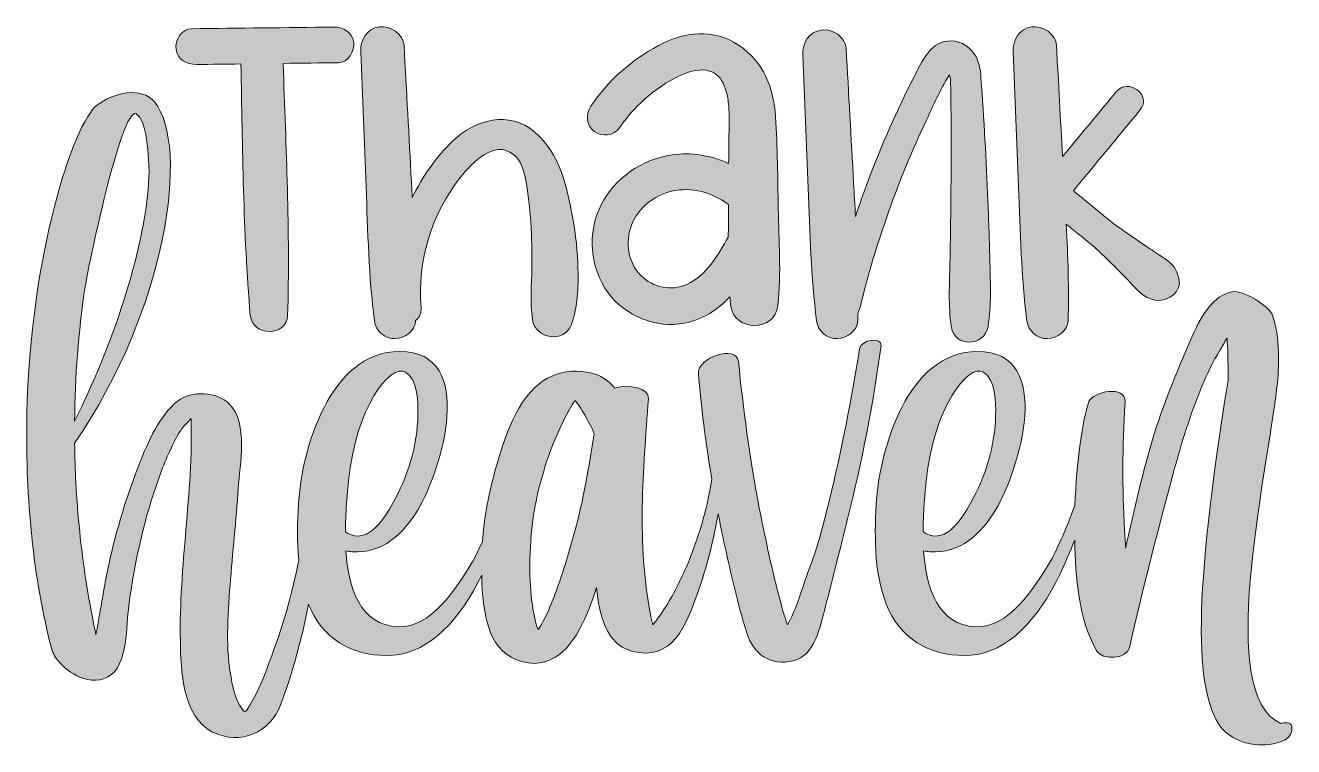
# Model space of a CAD drawing. Header units: inches. Extents: x 140 to 940, y -1024 to -57.
# Drawn here: x 154 to 932, y -499 to -57 of the extents above; entities that cross this region are included whole.
import ezdxf

# ---------------------------------------------------------------- set-up
doc = ezdxf.new("R2010")
doc.units = ezdxf.units.IN
doc.header["$MEASUREMENT"] = 0
doc.layers.add('Layer 1', color=7, linetype='Continuous')

# ---------------------------------------------------------------- blocks, each defined once
blk = doc.blocks.new('block 2')
at = {"layer": 'Layer 1', "true_color": 0xffffff}
h = blk.add_hatch(color=7, dxfattribs=at)
h.dxf.hatch_style = 2
edge = h.paths.add_edge_path()
edge.add_spline(control_points=[(259.15, -81.03), (268.22, -80.92), (277.3, -80.8), (286.38, -80.69), (287.53, -132.15), (287.7, -183.71), (292.17, -235), (293.28, -247.77), (314.66, -248.02), (315.06, -234.89), (316.64, -183.37), (314.05, -131.85), (312.28, -80.36), (323.58, -80.22), (334.87, -80.08), (346.16, -79.93), (352.13, -79.86), (356.3, -72.84), (355.55, -67.47), (354.63, -60.94), (349.08, -58.02), (343.09, -58.09), (314.08, -58.42), (285.07, -58.75), (256.06, -59.08), (250.07, -59.15), (245.87, -66.21), (246.63, -71.6), (247.55, -78.15), (253.13, -81.11), (259.15, -81.03)], knot_values=[0, 0, 0, 0, 1, 1, 1, 2, 2, 2, 3, 3, 3, 4, 4, 4, 5, 5, 5, 6, 6, 6, 7, 7, 7, 8, 8, 8, 9, 9, 9, 10, 10, 10, 10], degree=3, periodic=1)
h = blk.add_hatch(color=7, dxfattribs=at)
h.dxf.hatch_style = 2
edge = h.paths.add_edge_path()
edge.add_spline(control_points=[(363.09, -155.82), (364.18, -183.36), (364.76, -210.89), (368.25, -238.24), (369.04, -244.47), (374.74, -249.23), (380.93, -249.1), (386.73, -248.97), (393.29, -244.53), (393.5, -238.11), (393.5, -238.1), (393.5, -238.08), (393.5, -238.07), (395.7, -236.36), (397.16, -233.67), (396.85, -230.13), (394.31, -201.58), (403.16, -172.52), (421.06, -150.14), (427.93, -141.55), (441.79, -126.72), (453.53, -136.18), (458.3, -140.02), (459.85, -146.43), (461, -152.17), (462.69, -160.63), (463.48, -169.32), (464.02, -177.92), (464.61, -187.19), (464.92, -196.24), (464.73, -205.43), (464.51, -216.05), (463.56, -226.88), (465.07, -237.42), (466.77, -249.3), (484.72, -252.33), (488.98, -240.42), (492.85, -229.63), (493.25, -217.55), (492.96, -206.2), (492.96, -206.2), (492.96, -206.2), (492.96, -206.2), (492.69, -195.84), (491.67, -185.41), (489.79, -175.22), (486.23, -155.96), (482.01, -135.74), (466.48, -122.43), (450.93, -109.1), (429.85, -114.69), (416.26, -127.87), (406.04, -137.77), (397.68, -149.7), (391.46, -162.56), (391.28, -159.33), (391.1, -156.09), (390.93, -152.86), (389.41, -125.04), (387.9, -97.22), (386.39, -69.41), (386, -62.16), (377.98, -57.04), (371.24, -57.99), (363.46, -59.08), (359.53, -65.87), (359.82, -73.14), (360.91, -100.7), (362, -128.26), (363.09, -155.82)], knot_values=[0, 0, 0, 0, 1, 1, 1, 2, 2, 2, 3, 3, 3, 4, 4, 4, 5, 5, 5, 6, 6, 6, 7, 7, 7, 8, 8, 8, 9, 9, 9, 10, 10, 10, 11, 11, 11, 12, 12, 12, 13, 13, 13, 14, 14, 14, 15, 15, 15, 16, 16, 16, 17, 17, 17, 18, 18, 18, 19, 19, 19, 20, 20, 20, 21, 21, 21, 22, 22, 22, 23, 23, 23, 23], degree=3, periodic=1)
h = blk.add_hatch(color=7, dxfattribs=at)
h.dxf.hatch_style = 2
edge = h.paths.add_edge_path()
edge.add_spline(control_points=[(503, -122.06), (507.57, -125.51), (515.09, -124.84), (518.44, -119.88), (525.95, -108.79), (535.54, -99.64), (546.87, -92.48), (555.64, -86.95), (570.37, -79.78), (579.1, -88.32), (581.88, -91.04), (583.88, -96.94), (584.57, -100.52), (585.19, -103.73), (585.43, -106.99), (585.59, -110.25), (585.62, -110.74), (585.7, -114.1), (585.72, -113.81), (585.72, -115.37), (585.68, -116.94), (585.64, -118.51), (585.46, -126.23), (585.38, -133.94), (585.33, -141.66), (574.54, -136.77), (562.46, -134.73), (550.74, -136.4), (532.29, -139.03), (515.63, -150.49), (507.16, -167.14), (498.55, -184.05), (500.2, -205.84), (511.53, -221.09), (521.9, -235.06), (541.11, -243.04), (558.3, -239.6), (569.75, -237.31), (578.66, -231.29), (586.03, -223.47), (586.2, -225.29), (586.39, -227.1), (586.62, -228.9), (588.69, -245.08), (613.7, -245.21), (615.48, -228.76), (617.61, -209.1), (616.12, -188.78), (615.72, -169.03), (615.35, -150.4), (615.33, -131.72), (614.09, -113.11), (612.91, -95.36), (606.86, -79.52), (591.68, -69.31), (576.22, -58.91), (558.13, -60.76), (542.27, -69.4), (525.79, -78.37), (511.26, -90.94), (500.82, -106.61), (497.52, -111.56), (498.04, -118.32), (503, -122.06)], knot_values=[0, 0, 0, 0, 1, 1, 1, 2, 2, 2, 3, 3, 3, 4, 4, 4, 5, 5, 5, 6, 6, 6, 7, 7, 7, 8, 8, 8, 9, 9, 9, 10, 10, 10, 11, 11, 11, 12, 12, 12, 13, 13, 13, 14, 14, 14, 15, 15, 15, 16, 16, 16, 17, 17, 17, 18, 18, 18, 19, 19, 19, 20, 20, 20, 21, 21, 21, 21], degree=3, periodic=1)
edge = h.paths.add_edge_path()
edge.add_spline(control_points=[(585.26, -169.19), (585.26, -175.05), (585.16, -180.96), (585.08, -186.88), (578.84, -197.87), (571.68, -210.37), (559.74, -215.83), (550.31, -220.14), (539.01, -217.84), (531.46, -210.34), (523.69, -202.62), (521.8, -189.84), (525.77, -179.52), (529.82, -168.98), (539.75, -161.19), (550.3, -158.74), (562.85, -155.82), (575.2, -159.5), (585.27, -166.89), (585.27, -167.66), (585.27, -168.42), (585.26, -169.19)], knot_values=[0, 0, 0, 0, 1, 1, 1, 2, 2, 2, 3, 3, 3, 4, 4, 4, 5, 5, 5, 6, 6, 6, 7, 7, 7, 7], degree=3, periodic=1)
h = blk.add_hatch(color=7, dxfattribs=at)
h.dxf.hatch_style = 2
edge = h.paths.add_edge_path()
edge.add_spline(control_points=[(634.07, -156.77), (635.16, -184), (635.74, -211.21), (639.23, -238.24), (640.03, -244.47), (645.71, -249.23), (651.91, -249.1), (657.71, -248.98), (664.27, -244.53), (664.48, -238.11), (664.54, -236.48), (664.58, -234.84), (664.61, -233.21), (665.15, -232.25), (665.56, -231.2), (665.83, -230.09), (675.4, -190.55), (689.14, -152.01), (706.5, -115.23), (710.8, -106.12), (714.96, -96.55), (720.22, -87.96), (720.32, -87.79), (720.51, -87.55), (720.73, -87.28), (720.98, -88.58), (721.25, -89.99), (721.27, -90.34), (721.44, -93.39), (721.4, -96.47), (721.46, -99.54), (721.85, -121.3), (721.69, -143.08), (721.51, -164.85), (721.41, -177.43), (721.22, -190.01), (720.94, -202.59), (720.64, -215.74), (719.95, -228.67), (721.72, -241.74), (723.47, -254.66), (742.29, -254.23), (744.3, -241.63), (746.39, -228.59), (745.77, -215.63), (745.44, -202.47), (745.13, -189.89), (744.72, -177.31), (744.23, -164.73), (743.24, -139.58), (741.78, -114.43), (739.98, -89.32), (739.59, -84.02), (738.81, -78.67), (735.65, -74.22), (732.01, -69.09), (725.89, -65.9), (719.55, -66.65), (708.24, -67.98), (703.47, -79.78), (698.94, -88.62), (688.35, -109.3), (678.94, -130.58), (670.77, -152.33), (668.05, -159.58), (665.49, -166.89), (663.06, -174.23), (662.68, -167.43), (662.28, -160.62), (661.91, -153.81), (660.39, -126.31), (658.88, -98.81), (657.37, -71.3), (656.97, -64.06), (648.96, -58.94), (642.22, -59.89), (634.44, -60.98), (630.51, -67.77), (630.8, -75.04), (631.89, -102.28), (632.98, -129.53), (634.07, -156.77)], knot_values=[0, 0, 0, 0, 1, 1, 1, 2, 2, 2, 3, 3, 3, 4, 4, 4, 5, 5, 5, 6, 6, 6, 7, 7, 7, 8, 8, 8, 9, 9, 9, 10, 10, 10, 11, 11, 11, 12, 12, 12, 13, 13, 13, 14, 14, 14, 15, 15, 15, 16, 16, 16, 17, 17, 17, 18, 18, 18, 19, 19, 19, 20, 20, 20, 21, 21, 21, 22, 22, 22, 23, 23, 23, 24, 24, 24, 25, 25, 25, 26, 26, 26, 27, 27, 27, 27], degree=3, periodic=1)
h = blk.add_hatch(color=7, dxfattribs=at)
h.dxf.hatch_style = 2
edge = h.paths.add_edge_path()
edge.add_spline(control_points=[(762.95, -155.83), (764.04, -183.37), (764.61, -210.89), (768.1, -238.24), (768.9, -244.48), (774.6, -249.23), (780.78, -249.1), (786.58, -248.98), (793.15, -244.53), (793.36, -238.12), (794, -218.36), (793.26, -198.67), (792.22, -178.97), (793.4, -179.87), (794.57, -180.78), (795.68, -181.69), (801.17, -186.22), (806.88, -190.59), (812.1, -195.42), (817.33, -200.27), (822.36, -205.36), (827.39, -210.41), (833.03, -216.06), (839.42, -225.3), (847.88, -225.73), (854.83, -226.08), (863.32, -220.33), (861.28, -212.2), (859.83, -206.43), (857.63, -203.42), (852.76, -200.17), (849.66, -198.1), (846.57, -196.03), (843.47, -193.96), (837.54, -190), (831.68, -185.92), (825.81, -181.87), (819.94, -177.82), (814.54, -173.12), (809.03, -168.6), (806.16, -166.24), (803.28, -163.88), (800.4, -161.52), (799.2, -160.53), (798.01, -159.55), (796.81, -158.56), (796.73, -158.5), (796.66, -158.44), (796.58, -158.38), (797.19, -157.71), (797.79, -157.06), (798.28, -156.46), (800.06, -154.3), (801.84, -152.14), (803.62, -149.99), (807.38, -145.44), (811.13, -140.88), (814.89, -136.33), (822.4, -127.23), (829.91, -118.12), (837.42, -109.01), (844.99, -99.84), (830.26, -88.81), (822.71, -97.93), (813.39, -109.17), (804.08, -120.41), (794.77, -131.66), (793.16, -133.6), (791.55, -135.53), (789.94, -137.46), (788.71, -114.78), (787.48, -92.09), (786.25, -69.41), (785.85, -62.16), (777.83, -57.04), (771.09, -57.99), (763.31, -59.08), (759.38, -65.87), (759.67, -73.14), (760.76, -100.7), (761.86, -128.26), (762.95, -155.83)], knot_values=[0, 0, 0, 0, 1, 1, 1, 2, 2, 2, 3, 3, 3, 4, 4, 4, 5, 5, 5, 6, 6, 6, 7, 7, 7, 8, 8, 8, 9, 9, 9, 10, 10, 10, 11, 11, 11, 12, 12, 12, 13, 13, 13, 14, 14, 14, 15, 15, 15, 16, 16, 16, 17, 17, 17, 18, 18, 18, 19, 19, 19, 20, 20, 20, 21, 21, 21, 22, 22, 22, 23, 23, 23, 24, 24, 24, 25, 25, 25, 26, 26, 26, 27, 27, 27, 27], degree=3, periodic=1)
h = blk.add_hatch(color=7, dxfattribs=at)
h.dxf.hatch_style = 2
edge = h.paths.add_edge_path()
edge.add_spline(control_points=[(172.84, -444.57), (176.29, -449.91), (189.01, -461.84), (202.2, -457.61), (217.27, -452.89), (215.86, -428.09), (217.43, -415.37), (220.42, -391.19), (225.28, -367.48), (232.82, -344.24), (235.96, -334.82), (239.26, -325.24), (243.65, -316.29), (245.54, -312.05), (247.74, -307.97), (250.25, -304.2), (251.35, -302.48), (254.17, -300.12), (255.9, -298.08), (257.15, -343.61), (248.36, -388.68), (249.31, -434.37), (249.62, -452.11), (250.4, -481), (269.09, -490.26), (286.2, -498.74), (304.42, -490.42), (310.7, -473.62), (318.09, -453.96), (323.72, -433.12), (327.85, -411.91), (328.33, -413.13), (328.84, -414.34), (329.39, -415.53), (338.66, -435.31), (358.44, -444.73), (379.64, -443.16), (402.09, -441.59), (421.24, -420.87), (433.96, -394.03), (434.01, -395.76), (434.04, -397.47), (434.13, -399.2), (435.08, -416.15), (437.12, -438.76), (455.33, -445.99), (476.06, -453.99), (489.25, -438.45), (496.94, -421.34), (499.76, -415.05), (502.28, -408.46), (504.32, -401.71), (505.89, -418.82), (510.44, -436.41), (525.83, -440.65), (551.11, -447.56), (559.43, -424.32), (566.18, -405.32), (571.84, -389.54), (575.92, -373.13), (578.96, -356.58), (580.23, -363.13), (581.57, -369.71), (582.99, -376.27), (586.92, -394.01), (590.84, -411.6), (596.18, -428.87), (600.58, -443.16), (611.41, -449.75), (624.91, -446.61), (638.26, -443.32), (641.24, -426.36), (644.7, -413.17), (649.41, -395.43), (653.65, -377.53), (658.2, -359.63), (666.99, -324.62), (673.9, -289.29), (678.77, -253.33), (679.56, -248.15), (666.37, -249.41), (665.58, -255.37), (660.56, -285.68), (654.75, -317.39), (646.9, -348.64), (643.29, -363.08), (639.83, -377.53), (634.33, -391.19), (630.72, -400.61), (627.27, -414.43), (621.3, -424.63), (620.52, -421.65), (619.42, -418.67), (618.95, -417.41), (616.91, -409.72), (614.86, -401.87), (612.98, -394.33), (609.53, -379.57), (606.39, -364.97), (603.56, -350.21), (598.22, -321.48), (594.3, -292.27), (591.31, -263.07), (590.21, -252.7), (565.88, -260.56), (566.82, -270.6), (568.3, -290.22), (571.17, -312.39), (575.09, -335.39), (571.84, -354.01), (566.82, -372.02), (559.27, -389.31), (555.19, -398.73), (550.64, -407.83), (544.83, -416.31), (543.1, -419.14), (541.06, -421.81), (538.86, -424.48), (538.23, -422.43), (537.6, -420.24), (537.45, -418.04), (528.97, -374.86), (532.9, -329.64), (536.19, -285.99), (536.66, -279.08), (524.42, -277.04), (515.47, -279.4), (515, -278.77), (514.68, -278.3), (514.21, -277.83), (503.22, -265.74), (481.55, -266.83), (469.46, -276.57), (453.6, -289.13), (446.38, -314.57), (441.36, -333.09), (437.79, -346.41), (435.42, -359.9), (434.4, -373.5), (431.79, -379.31), (429.49, -383.94), (428.16, -386.17), (418.26, -402.34), (403.03, -426.52), (382.78, -425.73), (359.54, -424.79), (352.32, -402.18), (350.75, -379.26), (352, -379.41), (353.26, -379.73), (354.52, -379.73), (372.89, -381.3), (386.23, -368.58), (395.03, -353.82), (408.84, -330.58), (432.08, -256.79), (383.72, -256.94), (340.86, -257.1), (323.59, -316.92), (321.7, -350.68), (321.05, -361.5), (320.75, -373.33), (321.84, -384.91), (317.74, -406.04), (311.77, -426.69), (303.79, -447.4), (300.65, -455.88), (297.51, -464.67), (292.64, -472.36), (289.5, -477.7), (289.34, -480.37), (285.73, -473.93), (282.91, -469.22), (281.49, -463.57), (280.55, -458.08), (276.94, -439.39), (278.35, -419.29), (279.77, -400.3), (281.18, -380.51), (283.53, -360.57), (284.79, -340.63), (285.73, -326.34), (290.91, -300.91), (279.45, -289.29), (271.76, -281.44), (256.37, -280.65), (247.58, -287.4), (236.43, -296.35), (229.36, -312.53), (224.34, -325.56), (216.49, -345.34), (210.21, -365.75), (205.66, -386.64), (203.3, -396.84), (201.73, -407.36), (199.85, -417.72), (199.22, -421.18), (198.59, -425.73), (197.49, -430.44), (197.33, -429.34), (197.18, -428.4), (196.86, -427.46), (194.82, -417.41), (192.94, -407.2), (191.37, -397), (188.38, -377.22), (186.34, -357.43), (185.24, -337.49), (184.93, -329.48), (184.62, -321.32), (184.46, -313.15), (241.14, -230.72), (255.11, -130.86), (233.6, -104.17), (225.28, -93.97), (207.85, -98.68), (198.43, -105.74), (183.36, -117.2), (157.14, -199.63), (155.25, -295.1), (154.31, -342.04), (158.24, -390.4), (169.54, -436.09), (170.33, -439.08), (171.11, -442.06), (172.84, -444.57)], knot_values=[0, 0, 0, 0, 1, 1, 1, 2, 2, 2, 3, 3, 3, 4, 4, 4, 5, 5, 5, 6, 6, 6, 7, 7, 7, 8, 8, 8, 9, 9, 9, 10, 10, 10, 11, 11, 11, 12, 12, 12, 13, 13, 13, 14, 14, 14, 15, 15, 15, 16, 16, 16, 17, 17, 17, 18, 18, 18, 19, 19, 19, 20, 20, 20, 21, 21, 21, 22, 22, 22, 23, 23, 23, 24, 24, 24, 25, 25, 25, 26, 26, 26, 27, 27, 27, 28, 28, 28, 29, 29, 29, 30, 30, 30, 31, 31, 31, 32, 32, 32, 33, 33, 33, 34, 34, 34, 35, 35, 35, 36, 36, 36, 37, 37, 37, 38, 38, 38, 39, 39, 39, 40, 40, 40, 41, 41, 41, 42, 42, 42, 43, 43, 43, 44, 44, 44, 45, 45, 45, 46, 46, 46, 47, 47, 47, 48, 48, 48, 49, 49, 49, 50, 50, 50, 51, 51, 51, 52, 52, 52, 53, 53, 53, 54, 54, 54, 55, 55, 55, 56, 56, 56, 57, 57, 57, 58, 58, 58, 59, 59, 59, 60, 60, 60, 61, 61, 61, 62, 62, 62, 63, 63, 63, 64, 64, 64, 65, 65, 65, 66, 66, 66, 67, 67, 67, 68, 68, 68, 69, 69, 69, 70, 70, 70, 71, 71, 71, 72, 72, 72, 73, 73, 73, 74, 74, 74, 75, 75, 75, 75], degree=3, periodic=1)
edge = h.paths.add_edge_path()
edge.add_spline(control_points=[(471.97, -330.27), (474.49, -321.79), (477.63, -313.47), (481.39, -305.3), (483.12, -301.38), (485.01, -297.45), (487.05, -293.84), (488.3, -291.64), (489.56, -289.29), (491.13, -286.93), (492.07, -288.19), (493.17, -289.45), (493.96, -290.7), (496.31, -294), (498.04, -297.77), (500.08, -301.22), (501.18, -303.26), (502.12, -305.3), (502.9, -307.35), (499.61, -327.6), (496.47, -348.01), (490.82, -367.79), (487.68, -379.26), (484.38, -390.72), (480.3, -401.87), (478.57, -406.42), (474.02, -419.77), (468.52, -427.46), (466.63, -422.43), (465.54, -416), (465.22, -413.48), (463.81, -405.01), (463.49, -396.21), (463.49, -387.58), (463.49, -368.27), (466.32, -348.8), (471.97, -330.27)], knot_values=[0, 0, 0, 0, 1, 1, 1, 2, 2, 2, 3, 3, 3, 4, 4, 4, 5, 5, 5, 6, 6, 6, 7, 7, 7, 8, 8, 8, 9, 9, 9, 10, 10, 10, 11, 11, 11, 12, 12, 12, 12], degree=3, periodic=1)
edge = h.paths.add_edge_path()
edge.add_spline(control_points=[(352.32, -336.39), (356.72, -291.64), (377.91, -264.17), (387.33, -269.66), (394.87, -273.9), (395.03, -288.66), (394.87, -295.88), (394.56, -314.72), (388.75, -333.57), (379.48, -350.05), (374.61, -358.53), (365.04, -375.02), (352.48, -368.74), (351.69, -368.42), (351.06, -367.95), (350.43, -367.48), (350.43, -354.76), (351.69, -343.14), (352.32, -336.39)], knot_values=[0, 0, 0, 0, 1, 1, 1, 2, 2, 2, 3, 3, 3, 4, 4, 4, 5, 5, 5, 6, 6, 6, 6], degree=3, periodic=1)
edge = h.paths.add_edge_path()
edge.add_spline(control_points=[(190.74, -218.48), (192.47, -207.01), (213.03, -107.31), (222.14, -111.24), (228.42, -114.22), (229.36, -133.06), (229.84, -139.18), (230.62, -149.08), (229.68, -158.81), (228.27, -168.7), (225.44, -188.17), (220.57, -207.01), (214.6, -225.7), (206.6, -251.13), (196.39, -275.78), (184.46, -299.65), (184.77, -272.49), (186.81, -245.32), (190.74, -218.48)], knot_values=[0, 0, 0, 0, 1, 1, 1, 2, 2, 2, 3, 3, 3, 4, 4, 4, 5, 5, 5, 6, 6, 6, 6], degree=3, periodic=1)
h = blk.add_hatch(color=7, dxfattribs=at)
h.dxf.hatch_style = 2
edge = h.paths.add_edge_path()
edge.add_spline(control_points=[(675.8, -350.68), (674.54, -371.56), (674.54, -396.21), (683.49, -415.53), (692.75, -435.31), (712.54, -444.73), (733.73, -443.16), (756.19, -441.59), (775.34, -420.86), (788.06, -394.01), (791.34, -387.19), (794.52, -379.93), (797.46, -372.66), (797.92, -395.47), (799.65, -420.53), (810.84, -440.49), (814.14, -446.46), (829.37, -445.67), (830.94, -438.61), (839.26, -402.34), (848.52, -365.75), (858.26, -329.95), (863.12, -312.53), (868.31, -295.1), (875.37, -278.45), (878.67, -270.76), (881.96, -263.22), (886.52, -256), (887.46, -254.43), (889.03, -251.76), (890.76, -248.78), (890.76, -249.41), (890.76, -250.04), (890.91, -250.66), (891.39, -258.51), (891.39, -266.52), (891.39, -274.53), (869.88, -408.77), (870.82, -463.73), (886.68, -487.12), (894.05, -495.76), (905.36, -499.21), (916.51, -497.8), (922.95, -497.02), (931.58, -494.66), (930.48, -486.81), (930.01, -483.98), (925.46, -484.45), (923.73, -484.93), (884.01, -467.97), (914.31, -337.18), (921.38, -278.61), (922.63, -267.93), (923.57, -247.68), (918.39, -234.18), (916.35, -229.15), (900.81, -219.1), (893.9, -220.36), (882.44, -222.56), (875.06, -234.96), (870.03, -246.27), (861.24, -266.36), (852.76, -286.62), (846.17, -307.5), (838.94, -330.43), (834.08, -353.98), (828.58, -377.53), (828.42, -373.76), (828.11, -369.99), (827.95, -366.22), (826.54, -340.32), (826.54, -316.14), (828.27, -288.03), (828.9, -277.2), (808.33, -281.59), (806.13, -287.72), (802.26, -298.65), (798.52, -324.74), (797.57, -351.19), (792.23, -365.91), (785.08, -381.45), (782.25, -386.17), (772.36, -402.34), (757.13, -426.52), (736.87, -425.73), (713.64, -424.79), (706.41, -402.18), (704.84, -379.26), (706.1, -379.41), (707.36, -379.73), (708.61, -379.73), (726.98, -381.3), (740.33, -368.58), (749.12, -353.82), (762.94, -330.58), (786.18, -256.79), (737.82, -256.94), (694.95, -257.1), (677.68, -316.92), (675.8, -350.68)], knot_values=[0, 0, 0, 0, 1, 1, 1, 2, 2, 2, 3, 3, 3, 4, 4, 4, 5, 5, 5, 6, 6, 6, 7, 7, 7, 8, 8, 8, 9, 9, 9, 10, 10, 10, 11, 11, 11, 12, 12, 12, 13, 13, 13, 14, 14, 14, 15, 15, 15, 16, 16, 16, 17, 17, 17, 18, 18, 18, 19, 19, 19, 20, 20, 20, 21, 21, 21, 22, 22, 22, 23, 23, 23, 24, 24, 24, 25, 25, 25, 26, 26, 26, 27, 27, 27, 28, 28, 28, 29, 29, 29, 30, 30, 30, 31, 31, 31, 32, 32, 32, 33, 33, 33, 33], degree=3, periodic=1)
edge = h.paths.add_edge_path()
edge.add_spline(control_points=[(741.43, -269.66), (748.96, -273.9), (749.12, -288.66), (748.96, -295.88), (748.65, -314.72), (742.84, -333.57), (733.58, -350.05), (728.71, -358.53), (719.13, -375.02), (706.57, -368.74), (705.79, -368.42), (705.16, -367.95), (704.53, -367.48), (704.53, -354.76), (705.79, -343.14), (706.41, -336.39), (710.81, -291.64), (732.01, -264.17), (741.43, -269.66)], knot_values=[0, 0, 0, 0, 1, 1, 1, 2, 2, 2, 3, 3, 3, 4, 4, 4, 5, 5, 5, 6, 6, 6, 6], degree=3, periodic=1)
at = {"layer": 'Layer 1', "lineweight": 0}
for points, knots in [([(259.15, -81.03), (268.22, -80.92), (277.3, -80.8), (286.38, -80.69), (287.53, -132.15), (287.7, -183.71), (292.17, -235), (293.28, -247.77), (314.66, -248.02), (315.06, -234.89), (316.64, -183.37), (314.05, -131.85), (312.28, -80.36), (323.58, -80.22), (334.87, -80.08), (346.16, -79.93), (352.13, -79.86), (356.3, -72.84), (355.55, -67.47), (354.63, -60.94), (349.08, -58.02), (343.09, -58.09), (314.08, -58.42), (285.07, -58.75), (256.06, -59.08), (250.07, -59.15), (245.87, -66.21), (246.63, -71.6), (247.55, -78.15), (253.13, -81.11), (259.15, -81.03)], [0, 0, 0, 0, 1, 1, 1, 2, 2, 2, 3, 3, 3, 4, 4, 4, 5, 5, 5, 6, 6, 6, 7, 7, 7, 8, 8, 8, 9, 9, 9, 10, 10, 10, 10]), ([(363.09, -155.82), (364.18, -183.36), (364.76, -210.89), (368.25, -238.24), (369.04, -244.47), (374.74, -249.23), (380.93, -249.1), (386.73, -248.97), (393.29, -244.53), (393.5, -238.11), (393.5, -238.1), (393.5, -238.08), (393.5, -238.07), (395.7, -236.36), (397.16, -233.67), (396.85, -230.13), (394.31, -201.58), (403.16, -172.52), (421.06, -150.14), (427.93, -141.55), (441.79, -126.72), (453.53, -136.18), (458.3, -140.02), (459.85, -146.43), (461, -152.17), (462.69, -160.63), (463.48, -169.32), (464.02, -177.92), (464.61, -187.19), (464.92, -196.24), (464.73, -205.43), (464.51, -216.05), (463.56, -226.88), (465.07, -237.42), (466.77, -249.3), (484.72, -252.33), (488.98, -240.42), (492.85, -229.63), (493.25, -217.55), (492.96, -206.2), (492.96, -206.2), (492.96, -206.2), (492.96, -206.2), (492.69, -195.84), (491.67, -185.41), (489.79, -175.22), (486.23, -155.96), (482.01, -135.74), (466.48, -122.43), (450.93, -109.1), (429.85, -114.69), (416.26, -127.87), (406.04, -137.77), (397.68, -149.7), (391.46, -162.56), (391.28, -159.33), (391.1, -156.09), (390.93, -152.86), (389.41, -125.04), (387.9, -97.22), (386.39, -69.41), (386, -62.16), (377.98, -57.04), (371.24, -57.99), (363.46, -59.08), (359.53, -65.87), (359.82, -73.14), (360.91, -100.7), (362, -128.26), (363.09, -155.82)], [0, 0, 0, 0, 1, 1, 1, 2, 2, 2, 3, 3, 3, 4, 4, 4, 5, 5, 5, 6, 6, 6, 7, 7, 7, 8, 8, 8, 9, 9, 9, 10, 10, 10, 11, 11, 11, 12, 12, 12, 13, 13, 13, 14, 14, 14, 15, 15, 15, 16, 16, 16, 17, 17, 17, 18, 18, 18, 19, 19, 19, 20, 20, 20, 21, 21, 21, 22, 22, 22, 23, 23, 23, 23]), ([(503, -122.06), (507.57, -125.51), (515.09, -124.84), (518.44, -119.88), (525.95, -108.79), (535.54, -99.64), (546.87, -92.48), (555.64, -86.95), (570.37, -79.78), (579.1, -88.32), (581.88, -91.04), (583.88, -96.94), (584.57, -100.52), (585.19, -103.73), (585.43, -106.99), (585.59, -110.25), (585.62, -110.74), (585.7, -114.1), (585.72, -113.81), (585.72, -115.37), (585.68, -116.94), (585.64, -118.51), (585.46, -126.23), (585.38, -133.94), (585.33, -141.66), (574.54, -136.77), (562.46, -134.73), (550.74, -136.4), (532.29, -139.03), (515.63, -150.49), (507.16, -167.14), (498.55, -184.05), (500.2, -205.84), (511.53, -221.09), (521.9, -235.06), (541.11, -243.04), (558.3, -239.6), (569.75, -237.31), (578.66, -231.29), (586.03, -223.47), (586.2, -225.29), (586.39, -227.1), (586.62, -228.9), (588.69, -245.08), (613.7, -245.21), (615.48, -228.76), (617.61, -209.1), (616.12, -188.78), (615.72, -169.03), (615.35, -150.4), (615.33, -131.72), (614.09, -113.11), (612.91, -95.36), (606.86, -79.52), (591.68, -69.31), (576.22, -58.91), (558.13, -60.76), (542.27, -69.4), (525.79, -78.37), (511.26, -90.94), (500.82, -106.61), (497.52, -111.56), (498.04, -118.32), (503, -122.06)], [0, 0, 0, 0, 1, 1, 1, 2, 2, 2, 3, 3, 3, 4, 4, 4, 5, 5, 5, 6, 6, 6, 7, 7, 7, 8, 8, 8, 9, 9, 9, 10, 10, 10, 11, 11, 11, 12, 12, 12, 13, 13, 13, 14, 14, 14, 15, 15, 15, 16, 16, 16, 17, 17, 17, 18, 18, 18, 19, 19, 19, 20, 20, 20, 21, 21, 21, 21]), ([(634.07, -156.77), (635.16, -184), (635.74, -211.21), (639.23, -238.24), (640.03, -244.47), (645.71, -249.23), (651.91, -249.1), (657.71, -248.98), (664.27, -244.53), (664.48, -238.11), (664.54, -236.48), (664.58, -234.84), (664.61, -233.21), (665.15, -232.25), (665.56, -231.2), (665.83, -230.09), (675.4, -190.55), (689.14, -152.01), (706.5, -115.23), (710.8, -106.12), (714.96, -96.55), (720.22, -87.96), (720.32, -87.79), (720.51, -87.55), (720.73, -87.28), (720.98, -88.58), (721.25, -89.99), (721.27, -90.34), (721.44, -93.39), (721.4, -96.47), (721.46, -99.54), (721.85, -121.3), (721.69, -143.08), (721.51, -164.85), (721.41, -177.43), (721.22, -190.01), (720.94, -202.59), (720.64, -215.74), (719.95, -228.67), (721.72, -241.74), (723.47, -254.66), (742.29, -254.23), (744.3, -241.63), (746.39, -228.59), (745.77, -215.63), (745.44, -202.47), (745.13, -189.89), (744.72, -177.31), (744.23, -164.73), (743.24, -139.58), (741.78, -114.43), (739.98, -89.32), (739.59, -84.02), (738.81, -78.67), (735.65, -74.22), (732.01, -69.09), (725.89, -65.9), (719.55, -66.65), (708.24, -67.98), (703.47, -79.78), (698.94, -88.62), (688.35, -109.3), (678.94, -130.58), (670.77, -152.33), (668.05, -159.58), (665.49, -166.89), (663.06, -174.23), (662.68, -167.43), (662.28, -160.62), (661.91, -153.81), (660.39, -126.31), (658.88, -98.81), (657.37, -71.3), (656.97, -64.06), (648.96, -58.94), (642.22, -59.89), (634.44, -60.98), (630.51, -67.77), (630.8, -75.04), (631.89, -102.28), (632.98, -129.53), (634.07, -156.77)], [0, 0, 0, 0, 1, 1, 1, 2, 2, 2, 3, 3, 3, 4, 4, 4, 5, 5, 5, 6, 6, 6, 7, 7, 7, 8, 8, 8, 9, 9, 9, 10, 10, 10, 11, 11, 11, 12, 12, 12, 13, 13, 13, 14, 14, 14, 15, 15, 15, 16, 16, 16, 17, 17, 17, 18, 18, 18, 19, 19, 19, 20, 20, 20, 21, 21, 21, 22, 22, 22, 23, 23, 23, 24, 24, 24, 25, 25, 25, 26, 26, 26, 27, 27, 27, 27]), ([(762.95, -155.83), (764.04, -183.37), (764.61, -210.89), (768.1, -238.24), (768.9, -244.48), (774.6, -249.23), (780.78, -249.1), (786.58, -248.98), (793.15, -244.53), (793.36, -238.12), (794, -218.36), (793.26, -198.67), (792.22, -178.97), (793.4, -179.87), (794.57, -180.78), (795.68, -181.69), (801.17, -186.22), (806.88, -190.59), (812.1, -195.42), (817.33, -200.27), (822.36, -205.36), (827.39, -210.41), (833.03, -216.06), (839.42, -225.3), (847.88, -225.73), (854.83, -226.08), (863.32, -220.33), (861.28, -212.2), (859.83, -206.43), (857.63, -203.42), (852.76, -200.17), (849.66, -198.1), (846.57, -196.03), (843.47, -193.96), (837.54, -190), (831.68, -185.92), (825.81, -181.87), (819.94, -177.82), (814.54, -173.12), (809.03, -168.6), (806.16, -166.24), (803.28, -163.88), (800.4, -161.52), (799.2, -160.53), (798.01, -159.55), (796.81, -158.56), (796.73, -158.5), (796.66, -158.44), (796.58, -158.38), (797.19, -157.71), (797.79, -157.06), (798.28, -156.46), (800.06, -154.3), (801.84, -152.14), (803.62, -149.99), (807.38, -145.44), (811.13, -140.88), (814.89, -136.33), (822.4, -127.23), (829.91, -118.12), (837.42, -109.01), (844.99, -99.84), (830.26, -88.81), (822.71, -97.93), (813.39, -109.17), (804.08, -120.41), (794.77, -131.66), (793.16, -133.6), (791.55, -135.53), (789.94, -137.46), (788.71, -114.78), (787.48, -92.09), (786.25, -69.41), (785.85, -62.16), (777.83, -57.04), (771.09, -57.99), (763.31, -59.08), (759.38, -65.87), (759.67, -73.14), (760.76, -100.7), (761.86, -128.26), (762.95, -155.83)], [0, 0, 0, 0, 1, 1, 1, 2, 2, 2, 3, 3, 3, 4, 4, 4, 5, 5, 5, 6, 6, 6, 7, 7, 7, 8, 8, 8, 9, 9, 9, 10, 10, 10, 11, 11, 11, 12, 12, 12, 13, 13, 13, 14, 14, 14, 15, 15, 15, 16, 16, 16, 17, 17, 17, 18, 18, 18, 19, 19, 19, 20, 20, 20, 21, 21, 21, 22, 22, 22, 23, 23, 23, 24, 24, 24, 25, 25, 25, 26, 26, 26, 27, 27, 27, 27]), ([(172.84, -444.57), (176.29, -449.91), (189.01, -461.84), (202.2, -457.61), (217.27, -452.89), (215.86, -428.09), (217.43, -415.37), (220.42, -391.19), (225.28, -367.48), (232.82, -344.24), (235.96, -334.82), (239.26, -325.24), (243.65, -316.29), (245.54, -312.05), (247.74, -307.97), (250.25, -304.2), (251.35, -302.48), (254.17, -300.12), (255.9, -298.08), (257.15, -343.61), (248.36, -388.68), (249.31, -434.37), (249.62, -452.11), (250.4, -481), (269.09, -490.26), (286.2, -498.74), (304.42, -490.42), (310.7, -473.62), (318.09, -453.96), (323.72, -433.12), (327.85, -411.91), (328.33, -413.13), (328.84, -414.34), (329.39, -415.53), (338.66, -435.31), (358.44, -444.73), (379.64, -443.16), (402.09, -441.59), (421.24, -420.87), (433.96, -394.03), (434.01, -395.76), (434.04, -397.47), (434.13, -399.2), (435.08, -416.15), (437.12, -438.76), (455.33, -445.99), (476.06, -453.99), (489.25, -438.45), (496.94, -421.34), (499.76, -415.05), (502.28, -408.46), (504.32, -401.71), (505.89, -418.82), (510.44, -436.41), (525.83, -440.65), (551.11, -447.56), (559.43, -424.32), (566.18, -405.32), (571.84, -389.54), (575.92, -373.13), (578.96, -356.58), (580.23, -363.13), (581.57, -369.71), (582.99, -376.27), (586.92, -394.01), (590.84, -411.6), (596.18, -428.87), (600.58, -443.16), (611.41, -449.75), (624.91, -446.61), (638.26, -443.32), (641.24, -426.36), (644.7, -413.17), (649.41, -395.43), (653.65, -377.53), (658.2, -359.63), (666.99, -324.62), (673.9, -289.29), (678.77, -253.33), (679.56, -248.15), (666.37, -249.41), (665.58, -255.37), (660.56, -285.68), (654.75, -317.39), (646.9, -348.64), (643.29, -363.08), (639.83, -377.53), (634.33, -391.19), (630.72, -400.61), (627.27, -414.43), (621.3, -424.63), (620.52, -421.65), (619.42, -418.67), (618.95, -417.41), (616.91, -409.72), (614.86, -401.87), (612.98, -394.33), (609.53, -379.57), (606.39, -364.97), (603.56, -350.21), (598.22, -321.48), (594.3, -292.27), (591.31, -263.07), (590.21, -252.7), (565.88, -260.56), (566.82, -270.6), (568.3, -290.22), (571.17, -312.39), (575.09, -335.39), (571.84, -354.01), (566.82, -372.02), (559.27, -389.31), (555.19, -398.73), (550.64, -407.83), (544.83, -416.31), (543.1, -419.14), (541.06, -421.81), (538.86, -424.48), (538.23, -422.43), (537.6, -420.24), (537.45, -418.04), (528.97, -374.86), (532.9, -329.64), (536.19, -285.99), (536.66, -279.08), (524.42, -277.04), (515.47, -279.4), (515, -278.77), (514.68, -278.3), (514.21, -277.83), (503.22, -265.74), (481.55, -266.83), (469.46, -276.57), (453.6, -289.13), (446.38, -314.57), (441.36, -333.09), (437.79, -346.41), (435.42, -359.9), (434.4, -373.5), (431.79, -379.31), (429.49, -383.94), (428.16, -386.17), (418.26, -402.34), (403.03, -426.52), (382.78, -425.73), (359.54, -424.79), (352.32, -402.18), (350.75, -379.26), (352, -379.41), (353.26, -379.73), (354.52, -379.73), (372.89, -381.3), (386.23, -368.58), (395.03, -353.82), (408.84, -330.58), (432.08, -256.79), (383.72, -256.94), (340.86, -257.1), (323.59, -316.92), (321.7, -350.68), (321.05, -361.5), (320.75, -373.33), (321.84, -384.91), (317.74, -406.04), (311.77, -426.69), (303.79, -447.4), (300.65, -455.88), (297.51, -464.67), (292.64, -472.36), (289.5, -477.7), (289.34, -480.37), (285.73, -473.93), (282.91, -469.22), (281.49, -463.57), (280.55, -458.08), (276.94, -439.39), (278.35, -419.29), (279.77, -400.3), (281.18, -380.51), (283.53, -360.57), (284.79, -340.63), (285.73, -326.34), (290.91, -300.91), (279.45, -289.29), (271.76, -281.44), (256.37, -280.65), (247.58, -287.4), (236.43, -296.35), (229.36, -312.53), (224.34, -325.56), (216.49, -345.34), (210.21, -365.75), (205.66, -386.64), (203.3, -396.84), (201.73, -407.36), (199.85, -417.72), (199.22, -421.18), (198.59, -425.73), (197.49, -430.44), (197.33, -429.34), (197.18, -428.4), (196.86, -427.46), (194.82, -417.41), (192.94, -407.2), (191.37, -397), (188.38, -377.22), (186.34, -357.43), (185.24, -337.49), (184.93, -329.48), (184.62, -321.32), (184.46, -313.15), (241.14, -230.72), (255.11, -130.86), (233.6, -104.17), (225.28, -93.97), (207.85, -98.68), (198.43, -105.74), (183.36, -117.2), (157.14, -199.63), (155.25, -295.1), (154.31, -342.04), (158.24, -390.4), (169.54, -436.09), (170.33, -439.08), (171.11, -442.06), (172.84, -444.57)], [0, 0, 0, 0, 1, 1, 1, 2, 2, 2, 3, 3, 3, 4, 4, 4, 5, 5, 5, 6, 6, 6, 7, 7, 7, 8, 8, 8, 9, 9, 9, 10, 10, 10, 11, 11, 11, 12, 12, 12, 13, 13, 13, 14, 14, 14, 15, 15, 15, 16, 16, 16, 17, 17, 17, 18, 18, 18, 19, 19, 19, 20, 20, 20, 21, 21, 21, 22, 22, 22, 23, 23, 23, 24, 24, 24, 25, 25, 25, 26, 26, 26, 27, 27, 27, 28, 28, 28, 29, 29, 29, 30, 30, 30, 31, 31, 31, 32, 32, 32, 33, 33, 33, 34, 34, 34, 35, 35, 35, 36, 36, 36, 37, 37, 37, 38, 38, 38, 39, 39, 39, 40, 40, 40, 41, 41, 41, 42, 42, 42, 43, 43, 43, 44, 44, 44, 45, 45, 45, 46, 46, 46, 47, 47, 47, 48, 48, 48, 49, 49, 49, 50, 50, 50, 51, 51, 51, 52, 52, 52, 53, 53, 53, 54, 54, 54, 55, 55, 55, 56, 56, 56, 57, 57, 57, 58, 58, 58, 59, 59, 59, 60, 60, 60, 61, 61, 61, 62, 62, 62, 63, 63, 63, 64, 64, 64, 65, 65, 65, 66, 66, 66, 67, 67, 67, 68, 68, 68, 69, 69, 69, 70, 70, 70, 71, 71, 71, 72, 72, 72, 73, 73, 73, 74, 74, 74, 75, 75, 75, 75]), ([(190.74, -218.48), (192.47, -207.01), (213.03, -107.31), (222.14, -111.24), (228.42, -114.22), (229.36, -133.06), (229.84, -139.18), (230.62, -149.08), (229.68, -158.81), (228.27, -168.7), (225.44, -188.17), (220.57, -207.01), (214.6, -225.7), (206.6, -251.13), (196.39, -275.78), (184.46, -299.65), (184.77, -272.49), (186.81, -245.32), (190.74, -218.48)], [0, 0, 0, 0, 1, 1, 1, 2, 2, 2, 3, 3, 3, 4, 4, 4, 5, 5, 5, 6, 6, 6, 6]), ([(585.26, -169.19), (585.26, -175.05), (585.16, -180.96), (585.08, -186.88), (578.84, -197.87), (571.68, -210.37), (559.74, -215.83), (550.31, -220.14), (539.01, -217.84), (531.46, -210.34), (523.69, -202.62), (521.8, -189.84), (525.77, -179.52), (529.82, -168.98), (539.75, -161.19), (550.3, -158.74), (562.85, -155.82), (575.2, -159.5), (585.27, -166.89), (585.27, -167.66), (585.27, -168.42), (585.26, -169.19)], [0, 0, 0, 0, 1, 1, 1, 2, 2, 2, 3, 3, 3, 4, 4, 4, 5, 5, 5, 6, 6, 6, 7, 7, 7, 7]), ([(675.8, -350.68), (674.54, -371.56), (674.54, -396.21), (683.49, -415.53), (692.75, -435.31), (712.54, -444.73), (733.73, -443.16), (756.19, -441.59), (775.34, -420.86), (788.06, -394.01), (791.34, -387.19), (794.52, -379.93), (797.46, -372.66), (797.92, -395.47), (799.65, -420.53), (810.84, -440.49), (814.14, -446.46), (829.37, -445.67), (830.94, -438.61), (839.26, -402.34), (848.52, -365.75), (858.26, -329.95), (863.12, -312.53), (868.31, -295.1), (875.37, -278.45), (878.67, -270.76), (881.96, -263.22), (886.52, -256), (887.46, -254.43), (889.03, -251.76), (890.76, -248.78), (890.76, -249.41), (890.76, -250.04), (890.91, -250.66), (891.39, -258.51), (891.39, -266.52), (891.39, -274.53), (869.88, -408.77), (870.82, -463.73), (886.68, -487.12), (894.05, -495.76), (905.36, -499.21), (916.51, -497.8), (922.95, -497.02), (931.58, -494.66), (930.48, -486.81), (930.01, -483.98), (925.46, -484.45), (923.73, -484.93), (884.01, -467.97), (914.31, -337.18), (921.38, -278.61), (922.63, -267.93), (923.57, -247.68), (918.39, -234.18), (916.35, -229.15), (900.81, -219.1), (893.9, -220.36), (882.44, -222.56), (875.06, -234.96), (870.03, -246.27), (861.24, -266.36), (852.76, -286.62), (846.17, -307.5), (838.94, -330.43), (834.08, -353.98), (828.58, -377.53), (828.42, -373.76), (828.11, -369.99), (827.95, -366.22), (826.54, -340.32), (826.54, -316.14), (828.27, -288.03), (828.9, -277.2), (808.33, -281.59), (806.13, -287.72), (802.26, -298.65), (798.52, -324.74), (797.57, -351.19), (792.23, -365.91), (785.08, -381.45), (782.25, -386.17), (772.36, -402.34), (757.13, -426.52), (736.87, -425.73), (713.64, -424.79), (706.41, -402.18), (704.84, -379.26), (706.1, -379.41), (707.36, -379.73), (708.61, -379.73), (726.98, -381.3), (740.33, -368.58), (749.12, -353.82), (762.94, -330.58), (786.18, -256.79), (737.82, -256.94), (694.95, -257.1), (677.68, -316.92), (675.8, -350.68)], [0, 0, 0, 0, 1, 1, 1, 2, 2, 2, 3, 3, 3, 4, 4, 4, 5, 5, 5, 6, 6, 6, 7, 7, 7, 8, 8, 8, 9, 9, 9, 10, 10, 10, 11, 11, 11, 12, 12, 12, 13, 13, 13, 14, 14, 14, 15, 15, 15, 16, 16, 16, 17, 17, 17, 18, 18, 18, 19, 19, 19, 20, 20, 20, 21, 21, 21, 22, 22, 22, 23, 23, 23, 24, 24, 24, 25, 25, 25, 26, 26, 26, 27, 27, 27, 28, 28, 28, 29, 29, 29, 30, 30, 30, 31, 31, 31, 32, 32, 32, 33, 33, 33, 33]), ([(352.32, -336.39), (356.72, -291.64), (377.91, -264.17), (387.33, -269.66), (394.87, -273.9), (395.03, -288.66), (394.87, -295.88), (394.56, -314.72), (388.75, -333.57), (379.48, -350.05), (374.61, -358.53), (365.04, -375.02), (352.48, -368.74), (351.69, -368.42), (351.06, -367.95), (350.43, -367.48), (350.43, -354.76), (351.69, -343.14), (352.32, -336.39)], [0, 0, 0, 0, 1, 1, 1, 2, 2, 2, 3, 3, 3, 4, 4, 4, 5, 5, 5, 6, 6, 6, 6]), ([(741.43, -269.66), (748.96, -273.9), (749.12, -288.66), (748.96, -295.88), (748.65, -314.72), (742.84, -333.57), (733.58, -350.05), (728.71, -358.53), (719.13, -375.02), (706.57, -368.74), (705.79, -368.42), (705.16, -367.95), (704.53, -367.48), (704.53, -354.76), (705.79, -343.14), (706.41, -336.39), (710.81, -291.64), (732.01, -264.17), (741.43, -269.66)], [0, 0, 0, 0, 1, 1, 1, 2, 2, 2, 3, 3, 3, 4, 4, 4, 5, 5, 5, 6, 6, 6, 6]), ([(471.97, -330.27), (474.49, -321.79), (477.63, -313.47), (481.39, -305.3), (483.12, -301.38), (485.01, -297.45), (487.05, -293.84), (488.3, -291.64), (489.56, -289.29), (491.13, -286.93), (492.07, -288.19), (493.17, -289.45), (493.96, -290.7), (496.31, -294), (498.04, -297.77), (500.08, -301.22), (501.18, -303.26), (502.12, -305.3), (502.9, -307.35), (499.61, -327.6), (496.47, -348.01), (490.82, -367.79), (487.68, -379.26), (484.38, -390.72), (480.3, -401.87), (478.57, -406.42), (474.02, -419.77), (468.52, -427.46), (466.63, -422.43), (465.54, -416), (465.22, -413.48), (463.81, -405.01), (463.49, -396.21), (463.49, -387.58), (463.49, -368.27), (466.32, -348.8), (471.97, -330.27)], [0, 0, 0, 0, 1, 1, 1, 2, 2, 2, 3, 3, 3, 4, 4, 4, 5, 5, 5, 6, 6, 6, 7, 7, 7, 8, 8, 8, 9, 9, 9, 10, 10, 10, 11, 11, 11, 12, 12, 12, 12])]:
    blk.add_open_spline(points, degree=3, knots=knots, dxfattribs=at)

msp = doc.modelspace()

# ---------------------------------------------------------------- block references
at = {"layer": 'Layer 1'}
msp.add_blockref('block 2', (0, 0), dxfattribs=at)

doc.saveas('drawing.dxf')
